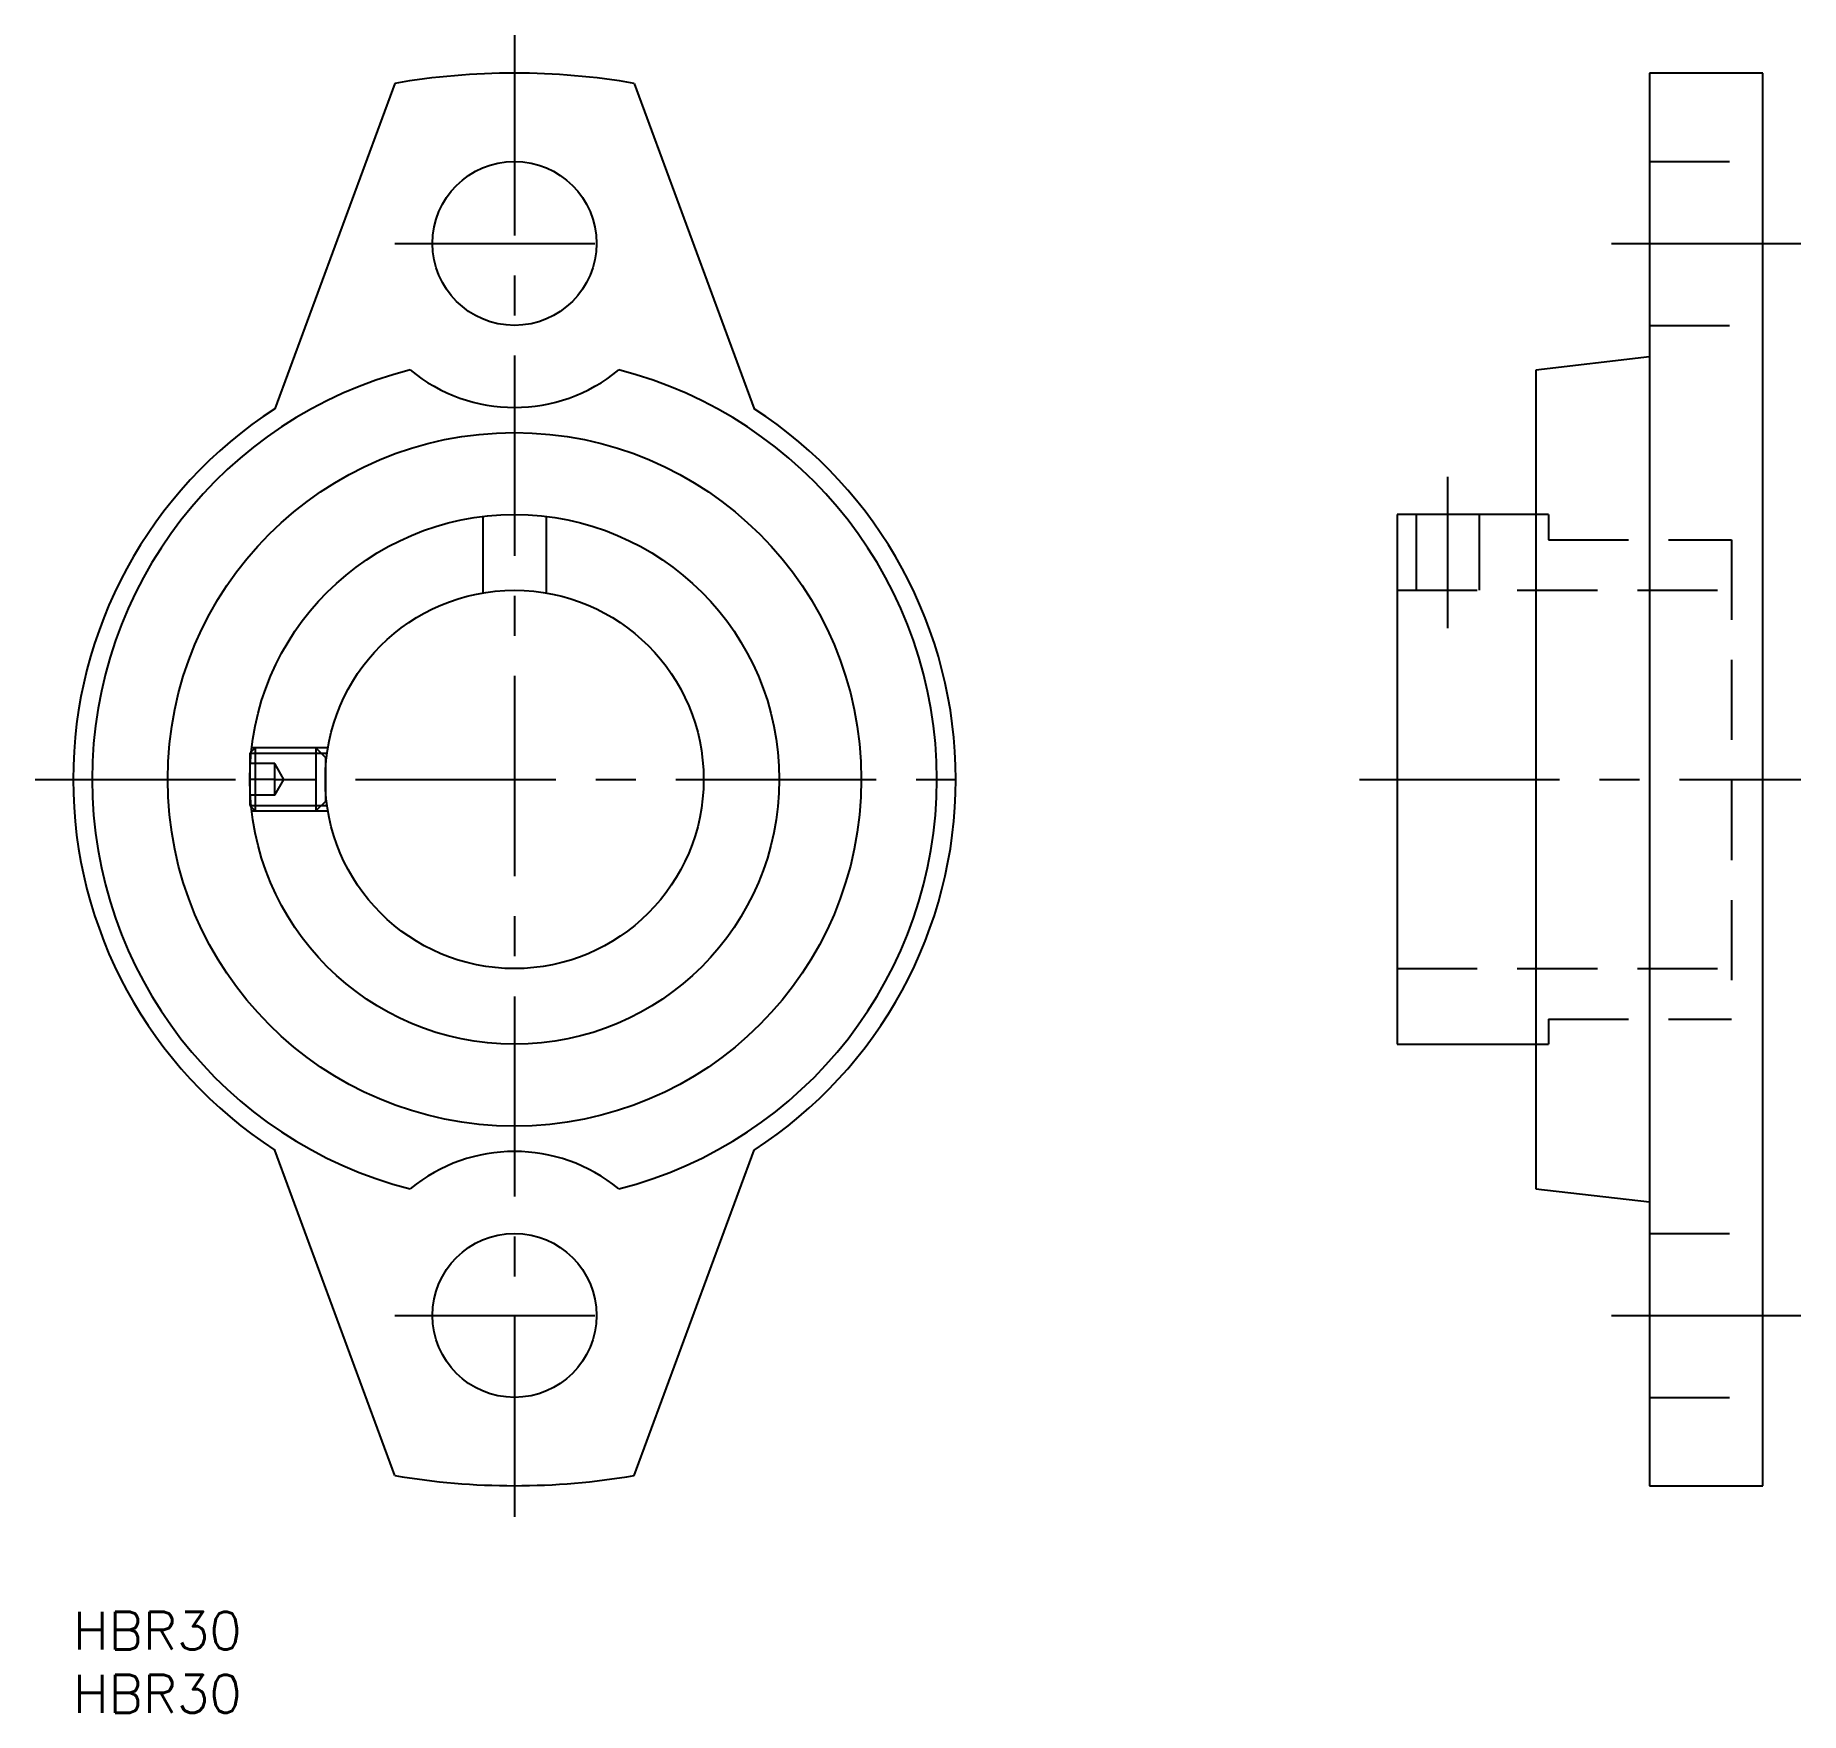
# Model space of a CAD drawing. Extents: x -3 to 137, y -8 to 125.
import ezdxf

# ---------------------------------------------------------------- set-up
doc = ezdxf.new("R2010")
doc.units = 0
doc.header["$LTSCALE"] = 0.5
doc.linetypes.add('CENTER', pattern=[50.8, 31.75, -6.35, 6.35, -6.35])
doc.linetypes.add('DASHED', pattern=[19.05, 12.7, -6.35])
for name, color, linetype in [('MSM_CENTER', 1, 'CENTER'), ('MSM_CONTINUOUS', 7, 'CONTINUOUS'), ('MSM_DASHED', 4, 'DASHED'), ('MSM_NARROW', 5, 'CONTINUOUS'), ('MSM_PART_NUMBER', 7, 'CONTINUOUS')]:
    doc.layers.add(name, color=color, linetype=linetype)
doc.styles.get("Standard").update_dxf_attribs({"font": 'txt.shx', "height": 3, "bigfont": 'bigfont.shx'})

# ---------------------------------------------------------------- blocks, each defined once
blk = doc.blocks.new('*U5')
at = {"layer": 'MSM_PART_NUMBER'}
blk.add_text('HBR30', height=3, dxfattribs=at).set_placement((0, -3))
blk = doc.blocks.new('*U6')
at = {"layer": 'MSM_PART_NUMBER'}
blk.add_text('HBR30', height=3, dxfattribs=at).set_placement((0, -8))

msp = doc.modelspace()

# ---------------------------------------------------------------- linework, layer by layer
at = {"layer": 'MSM_CENTER'}
for p, q in [((35, 125), (35, 7)), ((25.5, 108.5), (44.5, 108.5)), ((122, 108.5), (137, 108.5)), ((109, 90), (109, 78)), ((-3, 66), (73, 66)), ((102, 66), (137, 66)), ((25.5, 23.5), (44.5, 23.5)), ((122, 23.5), (137, 23.5))]:
    msp.add_line(p, q, dxfattribs=at)
at = {"layer": 'MSM_CONTINUOUS'}
for p, q in [((125, 122), (125, 10)), ((134, 122), (125, 122)), ((134, 10), (134, 122)), ((25.5, 121.19), (16, 95.39)), ((44.5, 121.19), (54, 95.39)), ((125, 99.5), (116, 98.46)), ((116, 98.46), (116, 33.54)), ((105, 87), (105, 45)), ((116, 87), (105, 87)), ((14.11, 68.18), (14, 68.07)), ((14, 68.07), (14, 63.93)), ((14, 63.93), (14.11, 63.82)), ((105, 45), (116, 45)), ((25.5, 10.81), (16, 36.61)), ((44.5, 10.81), (54, 36.61)), ((116, 33.54), (125, 32.5)), ((125, 10), (134, 10))]:
    msp.add_line(p, q, dxfattribs=at)
for centre, radius in [((35, 108.5), 6.5), ((35, 66), 27.5), ((35, 66), 21), ((35, 66), 15), ((35, 23.5), 6.5)]:
    msp.add_circle(centre, radius, dxfattribs=at)
for centre, radius, start, end in [((35, 66), 56, 80.2329, 99.7671), ((35, 66), 33.5, 104.2814, 255.7186), ((35, 108.5), 13, 230.5289, 309.4711), ((35, 66), 33.5, 284.2814, 75.7186), ((35, 66), 35, 122.8783, 237.1217), ((35, 66), 35, 302.8783, 57.1217), ((35, 23.5), 13, 50.5289, 129.4711), ((35, 66), 56, 260.2329, 279.7671)]:
    msp.add_arc(centre, radius, start, end, dxfattribs=at)
at = {"layer": 'MSM_DASHED'}
for p, q in [((125, 115), (134, 115)), ((125, 102), (134, 102)), ((32.5, 86.85), (32.5, 80.79)), ((37.5, 86.85), (37.5, 80.79)), ((106.5, 87), (106.5, 81)), ((111.5, 87), (111.5, 81)), ((117, 87), (116, 87)), ((117, 87), (117, 85)), ((117, 85), (131.5, 85)), ((131.5, 85), (131.5, 47)), ((105, 81), (131.5, 81)), ((16, 67.25), (14, 67.25)), ((14.1, 68.07), (20.14, 68.07)), ((14.11, 68.18), (14.43, 68.5)), ((20.21, 68.5), (14.15, 68.5)), ((14.43, 68.5), (14.43, 63.5)), ((16, 64.75), (16, 67.25)), ((16.72, 66), (16, 67.25)), ((20, 67.75), (19.25, 68.5)), ((19.25, 68.5), (19.25, 63.5)), ((20, 67.75), (20, 64.25)), ((16, 66), (14, 66)), ((16, 64.75), (16.72, 66)), ((16, 64.75), (14, 64.75)), ((14.1, 63.93), (20.14, 63.93)), ((14.43, 63.5), (14.11, 63.82)), ((14.15, 63.5), (20.21, 63.5)), ((19.25, 63.5), (20, 64.25)), ((105, 51), (131.5, 51)), ((117, 47), (131.5, 47)), ((117, 47), (117, 45)), ((116, 45), (117, 45)), ((125, 30), (134, 30)), ((125, 17), (134, 17))]:
    msp.add_line(p, q, dxfattribs=at)
at = {"layer": 'MSM_NARROW'}
for p, q in [((14.1, 68.07), (14, 68.07)), ((14.1, 63.93), (14, 63.93))]:
    msp.add_line(p, q, dxfattribs=at)

# ---------------------------------------------------------------- block references
at = {"layer": 'MSM_CONTINUOUS'}
for name in ['*U5', '*U6']:
    msp.add_blockref(name, (0, 0), dxfattribs=at)

doc.saveas('drawing.dxf')
